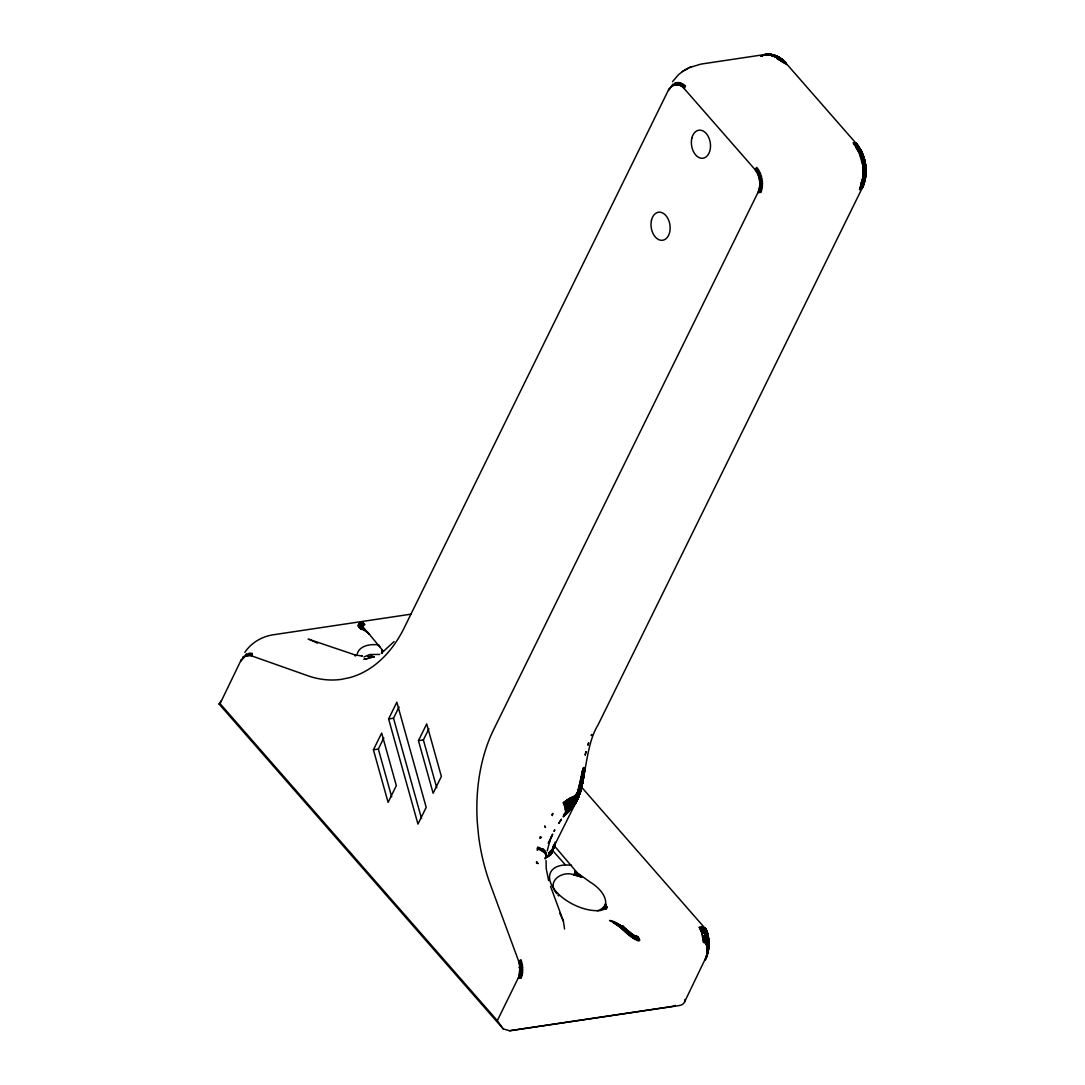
<?xml version="1.0" encoding="UTF-8"?>
<svg xmlns="http://www.w3.org/2000/svg" width="1085" height="1085" viewBox="0 0 1085 1085"><rect width="100%" height="100%" fill="white"/><g stroke="black" fill="none" stroke-linecap="round" stroke-linejoin="round"><path stroke-width="1.5" d="M612.564 921.545L623.482 927.214L633.111 936.111L638.794 937.928L636.407 936.518L638.129 940.193C624.892 926.387 644.042 950.379 637.804 936.545C627.32 934.036 621.013 922.087 609.553 920.473C618.626 923.769 627.618 935.975 634.183 938.227L616.307 923.701L614.042 922.86M703.541 927.526C705.657 930.482 711.597 937.087 704.084 937.169L704.531 941.468L707.637 942.133L707.596 946.717C709.943 942.838 708.437 936.545 706.199 932.354C705.331 938.145 711.814 945.483 707.542 951.613L708.776 940.709L707.257 932.137L705.413 928.76L707.135 931.73L708.776 940.709L703.378 942.472L701.981 933.534L699.283 927.336C704.043 925.803 708.03 930.211 706.091 934.85L703.934 936.477L707.61 944.045L706.85 949.524L707.84 951.396L705.114 960.157C709.034 952.494 709.427 942.892 704.735 935.623L706.742 931.622L705.209 928.502L580.706 786.164M707.542 951.613C709.237 943.909 710.322 932.069 702.646 927.309M571.008 809.274L577.111 799.903L580.421 791.901L584.557 768.044L582.143 785.187L578.373 797.651L574.494 804.704L563.4 816.679C590.023 793.243 581.37 752.244 598.133 724.726L862.385 187.678L860.988 183.229L862.819 180.069L864.067 173.925L863.443 165.123L865.545 164.92L864.731 178.944L860.961 189.102L859.537 189.522L863.023 176.841L862.806 165.381L858.832 151.669L853.163 142.8L856.119 143.41L860.717 149.947L865.491 164.92L865.179 178.55L860.961 189.102L865.545 175.919L865.098 162.275L858.791 147.167L857.353 145.092L854.749 144.766L853.678 142.745C862.928 155.508 870.848 174.129 861.354 188.885C869.845 174.78 864.786 156.498 856.377 143.681L785.893 63.093C780.969 57.369 773.429 53.396 765.739 54.399L701.086 64.083L689.355 67.555M863.674 167.293L864.596 179.378L860.527 189.292C864.487 180.178 866.291 168.623 863.796 159.495C858.778 159.454 861.626 146.529 856.119 143.41L858.289 146.489L857.394 149.662C864.867 159.915 868.231 173.763 863.172 185.847C858.967 195.11 866.44 178.781 865.301 172.176C867.01 169.83 861.273 168.5 864.555 167.321C869.6 167.85 861.164 175.336 863.633 168.202C864.04 161.014 863.863 149.852 856.445 147.641L856.594 143.993M704.151 927.756C708.939 935.365 710.2 945.577 707.04 954.081C709.807 948.453 709.034 940.37 704.735 935.623M546.04 860.527L546.23 868.692L548.657 880.654M583.608 769.848L582.821 781.322L580.421 791.928L577.017 799.767L571.388 808.827L569.964 798.167L577.125 795.088C587.799 775.083 575.932 805.382 572.419 807.552M638.156 936.965L634.06 936.097L632.379 934.578L633.545 938.335L633.409 935.27L633.979 935.812L626.642 929.587L625.842 932.313L622.22 927.716L616.402 923.172L616.131 924.311L622.125 928.028L635.01 939.135C635.457 936.531 632.175 933.317 632.989 937.576C631.199 936.124 620.444 921.924 618.152 925.736M555.072 842.177L553.621 848.077L548.562 853.176L552.55 849.989L554.693 844.835L551.533 853.664L546.759 857.421L552.156 851.576L553.648 846.381L552.387 851.82L553.228 846.246L552.794 849.541L552.699 847.507M699.283 927.336L705.752 930.523L705.331 941.753L704.572 936.07L702.605 936.341M861.748 154.138C867.824 155.942 859.74 177.696 865.925 172.935C865.762 172.013 864.487 171.905 863.755 171.606C865.613 176.909 863.199 183.894 860.052 189.427C869.153 175.255 866.942 155.209 855.468 143.003L859.93 154.246L861.748 154.138L862.806 165.381L865.545 164.934L861.856 152.212L859.062 147.343L856.228 146.909L854.18 142.732L859.835 151.575L862.005 158.776M857.014 144.929L860.893 156.918L863.511 156.905L864.067 159.509L864.514 168.039L863.023 176.841L864.419 176.529L865.03 169.694L859.808 149.269M861.409 156.85L864.514 168.039L862.643 179.595L864.419 179.106L865.301 173.505L864.501 159.644L861.856 152.212L858.832 151.669L855.075 142.867C857.259 147.153 865.396 154.341 862.412 158.546M865.545 173.369L865.328 169.789M865.857 173.085L864.691 162.248L862.331 162.519L862.209 159.617M704.504 942.892L704.531 941.468M706.145 945.089L705.535 933.724M707.637 942.133L707.393 949.389L708.41 940.383L706.254 934.673L706.335 931.662L708.057 935.975M708.139 942.322L708.464 946.174M708.722 945.889L708.505 942.526M575.009 803.687C580.529 794.342 583.852 780.318 584.734 768.288C582.943 781.77 581.641 796.729 571.781 807.077L565.624 811.987C572.527 810.644 573.233 803.185 571.456 797.407L575.525 798.099L577.111 799.903L575.104 803.809L578.386 797.543L576.325 795.508C580.19 787.032 588.178 741.557 579.824 788.28C577.288 797.272 574.033 806.413 565.597 811.349L565.366 814.916M705.792 934.199L705.969 933.086L706.579 934.321L707.596 933.425L703.948 933.276L701.303 927.2L706.66 931.052L707.04 936.369M865.301 173.505L864.691 162.248M706.403 933.9L706.972 931.323L704.965 928.299L707.135 931.73L708.383 938.308L707.596 946.717M708.098 944.343L706.81 951.965L707.352 954.068L706.037 958.109L707.895 952.562L708.315 946.757L706.864 945.496L706.945 940.139L704.463 940.03L706.267 943.448L708.858 945.279L707.447 953.606L708.274 949.321L706.633 947.219M707.895 949.063L708.315 946.757M864.826 174.332L865.735 175.553L864.419 179.106M564.539 929.031L563.4 921.179L550.529 886.337M704.68 928.068L707.596 933.425L706.66 931.052L699.635 927.77C709.183 925.722 708.125 938.728 706.294 944.411C709.292 944.94 710.241 939.61 706.945 940.139M861.287 156.769L862.928 154.775L859.062 147.343M582.631 771.842L582.672 770.73L582.13 785.092L579.607 794.423L581.316 788.551L579.607 794.315L577.369 792.932L575.118 795.888L575.525 798.099L573.856 802.493L565.19 808.664L573.463 803.375L578.088 796.933L581.343 788.564L584.856 768.519L584.218 773.144L582.631 771.842L580.272 791.955L578.739 796.526L575.036 801.734L575.823 802.534M707.298 953.389L707.474 945.917L704.314 938.593L707.352 938.281L707.637 944.004L707.976 935.785L704.572 936.07L704.396 941.902L703.107 939.651L704.097 939.04L708.532 938.227L708.641 940.844M621.881 928.692L620.294 927.377L620.511 925.329M708.274 949.321L706.81 955.912L707.84 951.396M860.364 149.54C865.41 152.782 859.795 170.616 865.83 167.551M704.396 941.902L705.359 930.916L701.046 930.387C708.234 929.397 707.474 939.271 707.013 944.208L706.254 934.673M575.036 801.734L579.526 788.212L582.984 772.032C583.581 788.578 576.976 805.545 563.508 815.554L570.981 808.556L567.753 809.315L565.597 811.349L569.679 809.532L568.513 799.008L569.964 798.167C572.595 799.442 579.797 797.868 573.911 796.336L574.616 801.408L570.167 809.695M584.178 769.428L582.889 781.498L578.712 796.81L551.736 850.911L553.513 847.914M622.383 926.481L634.142 938.634L634.06 936.097L623.997 927.566L623.427 930.089L626.221 931.527M383.453 651.339L368.113 632.786L364.452 629.978L361.156 629.219L358.281 626.086C357.507 622.302 367.991 627.578 362.933 623.007C358.715 622.153 358.335 624.851 362.946 625.394L359.216 623.563C367.869 625.462 364.316 621.827 358.877 624.295C366.893 625.136 363.502 621.8 359.026 624.119L360.342 624.485L358.389 624.417M859.537 189.522L862.629 182.171L863.782 169.463L864.365 179.052L862.399 185.589L863.592 173.722L862.155 181.941L863.484 184.83L861.978 188.342L864.27 182.619L865.03 169.694M864.528 176.57L861.992 184.653C862.629 174.21 866.318 178.171 862.222 185.128L863.321 175.784L865.396 177.859L863.999 183.528L861.409 184.816L863.633 179.391L865.193 167.877L864.419 159.59L862.589 154.341M574.847 803.51C578.319 801.598 574.955 800.716 575.348 798.641L568.513 799.008L563.101 802.778C568.689 799.631 576.162 803.971 578.468 796.132L581.872 784.903L582.686 770.309L581.56 774.554L584.245 773.469M705.413 935.962L706.159 941.59C707.257 936.979 708.424 927.241 700.815 929.804L701.981 930.265L701.358 931.35L703.012 933.385L702.09 934.077L704.097 939.04L703.066 939.203M864.148 183.243L864.365 179.052M552.74 850.315L552.943 847.439L552.496 851.508M706.606 938.647L704.897 930.849L703.039 927.39L705.806 929.275L707.379 933.982L706.945 932.788M597.265 910.763C602.568 910.03 607.288 904.7 605.213 899.289A28.346 15.231 26.2 0 0 590.172 882.091L577.369 872.95L553.526 844.876M865.83 167.605C866.983 160.756 858.384 155.847 860.717 149.947M864.135 167.307L864.786 176.394L860.541 187.244L862.955 186.145L864.243 182.945L862.385 179.703M864.419 176.529L865.545 172.325M865.098 176.258L865.735 172.488M865.355 176.095L865.871 172.637M708.274 948.71L708.478 944.655M708.546 948.358L708.736 944.967M708.668 947.978L708.858 945.279M615.48 922.765L622.288 927.417L629.124 935.297L629.842 932.53L635.43 939.352C633.803 934.524 638.916 936.382 638.523 940.22L618.504 924.217M707.515 941.278L707.42 933.303M584.557 768.044L582.862 781.566L579.241 793.949L573.151 806.087L572.093 807.294L567.591 807.308L565.339 809.356L565.529 810.698C570.601 807.226 575.552 803.551 572.69 796.851L575.267 797.421L576.325 795.508L563.454 803.537L575.267 797.421M358.281 626.086L362.688 629.286L360.234 624.648L358.565 624.919L362.77 626.75L366.839 632.067L360.234 624.648L362.77 624.729L359.569 623.36C369.456 622.966 357.331 625.842 364.452 629.978L361.102 627.347L359.691 624.282M584.11 769.36L582.089 785.215L579.607 785.106L584.896 768.98L581.913 785.269L578.942 793.759L576.257 797.231M707.352 954.068L706.362 957.458M552.713 850.64L551.533 853.664L553.499 847.751M862.507 187.298L865.057 177.099M553.228 846.246L552.902 849.026L553.648 846.381M864.989 173.627L865.22 167.375M637.804 936.545L638.916 940.234L634.332 936.084M573.382 806.277L572.622 805.165M582.008 780.78L579.458 794.518M864.731 178.944L865.003 172.027M864.989 178.754L865.382 174.739M865.179 178.55L865.559 174.956M865.315 178.333L865.735 175.363M707.935 951.206L708.559 947.178M708.207 950.758L708.681 947.571M863.077 162.981C868.122 161.638 860.419 153.473 858.506 151.276L859.564 148.089L856.865 144.739M382.123 653.319L382.557 650.308L381.676 653.238M584.693 769.387L581.777 785.282L578.78 793.664M861.544 151.886L863.701 157.515M569.679 809.532L569.082 811.458L563.522 814.957C566.153 811.105 577.166 804.405 565.339 809.356M578.753 796.675L577.125 795.088L582.686 770.309M581.926 781.431C579.783 784.319 582.102 774.975 583.12 770.214M579.064 795.671L582.238 780.902M538.73 848.999L537.414 848.456L538.947 847.643L540.14 848.226L539.95 849.569L541.252 848.823L541.076 850.152L542.269 849.447L542.107 850.762L544.005 850.721L543.856 852.023L544.711 851.359L544.575 852.661L545.294 852.023L545.172 853.312L546.135 853.325L546.365 855.902L544.575 852.661L538.73 848.999L538.947 847.643L537.658 847.073L537.183 850.247L540.14 848.226C544.209 849.704 548.956 854.79 545.104 858.886L546.501 855.238L545.592 858.33L545.321 857.57M584.829 769.184L582.414 781.81L577.925 795.644M705.765 936.735L706.091 934.85L705.304 934.904M865.572 170.603L864.555 162.56L860.459 154.843L861.924 152.429L855.821 143.179M571.51 865.179L565.434 864.935L552.699 850.586L553.214 847.738M577.559 795.373L580.909 785.255L583.947 769.93L582.428 778.23L578.495 789.473L580.895 790.233L583.31 772.222L581.343 788.564L577.559 795.373L575.199 796.661M706.145 931.147C705.074 928.326 697.967 925.329 701.981 930.265M381.54 653.075L382.164 649.807M364.221 629.341L358.755 626.927L358.525 625.448L359.8 624.716L362.715 626.004L358.972 623.78L363.529 624.946M584.178 773.632L582.414 781.81M632.419 936.789C629.354 936.124 625.448 927.743 620.389 926.142M862.155 181.941L861.707 184.179L864.175 176.299L864.555 167.321M863.904 165.069L863.999 176.652L862.114 182.266L863.891 181.737L864.826 176.828M863.891 181.737L865.233 177.357M864.202 181.548L865.355 177.614M864.664 181.087L865.396 177.859M581.994 876.992L574.575 875.107L575.443 870.862L573.897 874.985M707.732 953.105L708.369 949.823M362.187 625.408L360.491 624.96L358.728 626.113L362.173 629.205L360.03 626.357L361.156 625.245L362.715 626.004M577.206 796.132C575.986 801.951 567.93 801.598 564.607 806.508L574.575 800.73L566.736 800.12L567.401 812.923M553.784 846.992L552.767 850.355L554.354 845.595M547.206 850.925L549.634 841.648M240.951 661.185L241.304 659.666L220.065 703.636L219.048 704.002L503.209 1028.892L509.652 1030.75L678.871 1005.619A16.682 8.965 26.2 0 0 684.933 999.529M668.618 90.503L668.97 88.97L404.366 627.55A150.083 100.023 81.5 0 1 350.279 677.488L341.938 679.278A150.083 100.023 81.5 0 1 307.611 675.67L250.743 655.557L245.183 656.384L241.507 660.155L243.406 656.479L243.569 657.591L246.051 654.282L246.064 655.95L247.027 653.794L246.96 655.638L249.075 653.211L248.831 655.354L250.133 653.129L249.781 655.394L251.205 653.17L250.743 655.557L252.29 653.346L251.706 655.842M635.973 936.423L639.296 940.234L638.414 937.969L635.973 936.423L636.271 939.705L631.456 933.873L630.792 936.599L625.462 930.021L616.361 923.416M862.561 186.484L863.999 181.561M552.577 851.101L553.038 849.202L552.699 850.586M576.908 872.448L576.162 875.486L577.369 872.95L576.827 875.636L578.495 873.995L578.441 876.11L579.471 874.917L579.105 876.3L580.19 875.5L581.37 877.073M582.428 774.432L583.513 770.092M572.148 806.128L567.496 806.603L565.027 807.959L574.385 801.218L574.331 803.076M574.63 803.307L579.105 793.854L581.777 785.282L584.91 768.75L583.54 777.728L577.898 793.189M582.143 785.147L579.105 793.854M583.16 774.27L579.973 785.16M581.397 785.282L578.373 793.433M863.524 184.043L864.759 179.69M863.782 183.799L864.867 179.988M706.81 955.912L707.935 951.993M581.601 785.282L584.503 769.591L580.082 788.334L575.118 795.888M707.895 952.562L706.037 958.109M554.693 844.835L552.156 851.576L553.079 849.501M551.967 852.864L552.211 852.023M705.82 957.919L706.62 955.288M582.238 778.026L582.374 776.48M358.525 625.448L361.644 629.178L359.705 627.998L358.877 624.295M575.891 796.973L575.525 798.099L564.078 805.043L574.25 799.374M578.237 795.902L578.942 793.759M577.369 792.932L581.967 781.865L584.259 769.767L581.696 781.892L578.061 790.884L580.353 791.833L578.644 796.336M862.683 186.403L864.148 181.927M862.955 186.145L864.243 182.28M863.334 185.535L864.243 182.945M706.647 956.048L684.581 1001.916M549.919 855.522L552.509 850.667L550.488 854.98L551.79 851.766L550.732 854.722L551.573 853.353M578.468 796.132L580.855 790.205L579.933 791.616M705.874 929.33L707.135 933.222L706.376 931.242M549.471 842.191L551.248 837.362M862.561 186.905L863.47 184.45M553.621 848.077L554.272 846.734L553.214 849.08L554.991 844.591M862.602 160.851L864.27 159.536M577.762 799.008L576.583 797.475M580.19 791.738L580.855 790.233M551.546 836.671L550.787 838.339L552.685 834.094L548.196 843.262M548.834 854.6L547.925 856.879L547.098 856.567L550.936 852.796L548.373 855.74L548.983 856.255M553.906 845.676L554.435 844.361M579.349 794.044L580.285 791.792M705.752 930.523L706.186 933.141M863.443 185.196L862.209 188.03M503.209 1028.892L497.323 1020.632L518.698 977.056L520.027 967.834L518.562 960.944L490.42 884.668A150.083 100.023 81.5 0 1 478.539 835.45L477.332 822.755A150.083 100.023 81.5 0 1 493.648 729.622L757.913 192.588C761.317 185.06 759.961 175.58 754.726 169.219L684.228 88.631C680.607 83.369 672.035 83.436 669.201 89.445L672.903 84.128L672.985 85.634L674.87 83.043L674.816 84.901L675.914 82.691L675.765 84.725L676.986 82.501L676.742 84.671L678.071 82.433L677.718 84.752L679.169 82.514L678.695 84.942L680.268 82.745L679.671 85.267L681.366 83.111L680.648 85.715L682.451 83.599L681.583 86.271L683.509 84.237L682.506 86.949L684.54 84.996L683.387 87.736L685.53 85.878L684.228 88.631M863.389 184.043L862.507 186.05L864.08 178.74L863.755 171.606M624.892 931.513L625.842 928.95M705.114 960.157L706.566 956.78M856.201 148.184L857.909 148.672L861.802 153.202M551.994 849.352L550.8 851.752L552.984 849.012M582.021 774.5L580.936 778.379M636.61 937.779L636.678 939.854C633.342 936.463 637.085 936.206 637.085 939.976L635.24 937.277M554.476 845.974L554.923 845.052M373.416 749.803L381.662 733.053L396.337 785.621L388.091 802.371L373.416 749.803L378.339 749.07L383.832 737.909M388.606 718.948L396.839 702.212L426.188 807.348L417.956 824.085L388.606 718.948L393.516 718.216L399.009 707.054M418.457 740.662L426.703 723.926L441.378 776.494L433.132 793.23L418.457 740.662L423.381 739.929L428.873 728.767M219.048 704.002L221.109 700.869M578.386 797.543L575.375 802.018M705.196 930.374L704.802 933.195L701.9 927.214M635.932 937.562L635.851 939.542L633.626 936.124M703.243 930.794L703.636 930.198L700.273 928.733L705.589 929.316L707.569 933.765M566.533 813.764L568.364 812.068L568.784 809.084L567.184 799.821L574.29 800.106L575.348 798.641M575.715 802.357L577.803 798.899L575.62 802.249M244.803 652.424C251.123 642.862 261.743 636.556 273 634.82L411.215 614.137M672.524 81.673L678.478 74.675L683.821 70.606M865.545 175.919L865.898 170.074M573.26 802.059L566.397 802.235L563.78 804.283L566.641 802.981L573.273 802.778L574.385 801.218M706.132 930.564L705.576 928.963M362.878 623.672L360.668 622.966L363.76 623.495L361.291 624.512L362.756 625.814M361.753 624.092L359.081 623.672L363.068 624.567L360.152 624.065L363.583 629.083L367.272 632.012L362.783 627.7L359.162 626.181M571.388 808.827L572.853 806.982M363.353 624.445C357.304 622.166 366.621 623.075 361.97 625.055M551.302 850.667L548.562 853.176M702.293 930.849L702.849 930.211L700.557 929.262L705.345 929.519L707.339 932.503M864.392 159.929L862.372 154.246M563.4 816.679L567.509 812.367L563.481 816.137L565.475 814.374M362.404 626.004L361.278 626.804L363.244 629.449L360.03 626.357M394.072 641.547L381.405 653.251M707.054 932.259L706.294 930.347L706.715 931.038M362.132 625.584L360.451 626.493L362.688 629.286M362.987 627.415L359.596 626.262L369.592 634.332M754.726 169.219L756.964 167.456L755.513 170.196L757.859 168.568L756.259 171.281L758.686 169.775L756.937 172.434L759.459 171.064L757.561 173.654L760.151 172.434L758.117 174.943L760.761 173.885L758.591 176.285L761.304 175.377L758.985 177.669L761.751 176.936L759.31 179.079L762.104 178.523L759.541 180.517L762.375 180.124L759.703 181.954L762.552 181.751L759.771 183.406L762.633 183.365L759.758 184.83L762.606 184.979L759.649 186.24L762.497 186.552L759.459 187.624L762.28 188.098L759.202 188.953L761.982 189.59L758.849 190.228L761.589 191.028L758.415 191.435L761.114 192.384L757.913 192.588M761.86 56.244L763.067 55.335L760.721 56.162M761.29 56.176C769.658 51.28 782.027 56.596 786.435 64.571M565.624 812.611L569.584 810.617M703.636 936.192L702.687 936.843L704.097 939.04M363.977 656.995L369.741 654.513L379.696 654.431M580.394 791.941L583.54 777.728L582.659 776.629M682.262 71.596L691.104 66.728M684.866 69.942L688.202 68.111M574.236 804.989L572.229 804.731L565.448 810.034L570.859 808.108M605.606 903.574L606.108 905.378L604.603 906.016L606.406 906.056L606.312 908.633L600.276 910.546A35.018 18.811 26.2 0 1 554.598 889.7A35.018 18.811 26.2 0 1 565.434 864.948M583.174 778.026L581.357 778.352M518.562 960.944L521.248 959.94L519.01 962.273L521.736 961.418L519.376 963.629L522.156 962.938L519.674 965.013L522.482 964.497L519.891 966.423L522.726 966.07L520.027 967.834L522.875 967.657L520.068 969.231L522.929 969.231L520.04 970.627L522.902 970.79L519.932 971.997L522.78 972.336L519.742 973.34L522.563 973.842L519.471 974.642L522.251 975.293L519.118 975.876L521.871 976.676L518.698 977.056L521.397 978.005L518.21 978.182M766.037 54.942C773.89 51.917 779.478 60.245 785.635 62.822M617.772 925.464L612.388 922.006M764.925 54.725L774.175 55.213L783.194 62.157L779.369 57.641L772.669 54.806L763.826 54.765M603.816 907.101L606.678 906.707L604.087 906.802L606.406 906.056L605.199 904.822L605.796 904.361M602.84 908.077L606.759 907.114L603.179 907.806M604.806 905.69L606.108 905.378M369.619 656.601L372.386 656.425L367.788 656.574L374.366 657.062M765.739 54.399L764.369 54.711L766.824 54.372M769.821 54.481L767.909 54.589L773.686 55.023M604.087 906.802L606.488 906.273M371.287 657.741L363.868 659.327L367.055 658.663M601.687 908.932L606.718 907.901L602.08 908.688M362.933 623.007L359.84 624.133M765.481 54.806L767.366 54.453M573.463 803.375L566.858 803.727L564.349 805.775L567.048 804.46L573.45 804.324M633.613 937.928L639.336 939.013L636.773 938.294M509.652 1030.75L672.632 1006.365M701.981 933.534L703.012 933.385M769.645 54.44L773.185 54.887L780.21 58.047L784.306 61.425L785.011 63.5L783.519 62.699M766.281 54.358L768.221 54.25M772.208 56.081L770.838 54.955L777.511 56.529L782.339 59.621L784.97 63.011L780.156 59.472L776.982 58.712M707.352 938.281L708.424 938.213M768.438 54.792L771.747 54.63L777.959 56.718M572.229 804.731L567.224 805.178L564.824 807.24L567.374 805.897L572.568 805.64M774.744 57.207L774.025 56.217L778.393 56.962L780.305 60.028L783.492 62.157L781.987 61.56C781.525 56.501 774.717 55.769 770.838 54.955M573.273 802.778L573.856 802.493M359.705 627.998L361.237 628.161M864.881 162.235L865.342 164.974M767.678 54.304L771.747 54.63M773.632 55.783L771.788 55.647L775.124 55.525L783.682 62.143L779.369 57.641M362.078 622.898L361.291 622.831L362.675 623.346M774.175 55.213L771.327 55.267L776.941 56.406L784.157 62.184L779.817 57.817M778.772 57.261L774.405 56.691L779.139 57.6M361.481 655.923L362.39 656.005L358.145 655.462M362.024 624.58L360.654 624.39M771.611 54.847L776.521 56.094L778.786 59.878L783.289 61.153L786.11 63.405M356.965 655.245A35.018 18.811 26.2 0 1 377.824 644.788L378.841 644.897M363.394 623.549L359.989 623.17L362.092 623.929M778.474 58.685L782.909 60.299M574.575 875.107C562.749 869.777 545.552 881.332 556.741 893.592M362.146 623.468L359.772 623.265L361.386 623.753M634.115 936.409L635.118 936.816M370.31 656.452L371.056 656.601M774.025 56.217L780.915 58.671M580.543 788.429L578.888 788.063M780.4 60.624L786.272 63.757L781.987 59.363L775.477 56.162M355.27 654.987L308.126 639.038M707.976 935.785L708.383 938.308M359.352 625.597L360.139 625.814M572.243 804.039L573.056 804.27M615.127 923.674L616.226 924M622.668 929.397L623.59 929.682L620.335 926.387M634.183 938.227L639.567 939.583L637.79 937.969M772.669 54.806L776.521 56.094M705.44 943.163L706.267 943.448M309.334 639.418L317.403 643.134M784.97 62.415C781.878 59.919 778.881 58.468 775.612 55.66M361.074 623.943L359.379 623.455L364.913 624.553M703.934 936.477L704.979 936.938L705.453 941.617M780.305 60.028L778.65 59.268L783.126 60.706L785.893 63.093M623.726 929.303L634.616 937.847M618.464 924.528L626.669 929.994L633.667 937.155M782.638 59.946L776.195 57.044M633.572 935.812L628.161 930.93L627.171 933.548L626.045 931.92M366.486 631.334L365.13 630.358L368.113 632.786L362.349 626.913M620.444 925.912L634.21 937.454L631.28 934.171M777.511 56.529L782.665 62.211M706.037 930.252L706.742 931.622L705.86 929.465M857.394 149.662L863.552 157.691M776.534 56.339L784.577 62.279L783.329 60.679M367.015 632.08L369.008 633.721M366.296 631.267L363.895 629.015L364.519 629.666M705.521 928.882L704.423 927.919M639.77 940.18L638.007 938.498M367.327 632.541L368.344 633.396M862.778 158.315L859.049 149.147L854.641 142.772L857.598 149.215L861.639 153.5M377.824 644.788L379.858 646.579M781.607 59.146L784.55 61.764M784.726 62.143L779.735 58.454L776.494 57.559L784.875 62.564M363.448 628.256L362.783 627.7L365.469 630.575L361.658 626.479M860.798 150.191L856.933 145.607L859.618 148.754M363.841 629.68L360.912 626.113M618.396 924.895C622.736 928.163 626.56 928.95 631.05 935.812M858.289 146.489L856.933 145.159L858.316 146.882M626.669 929.777L629.842 933.195M859.564 149.133L856.892 146.082L861.938 152.66M363.706 628.622L363.122 627.971L364.397 629.666M856.757 144.346L858.072 145.824M784.021 61.126L785.323 62.591M577.111 873.357L580.448 877.182M604.942 905.188L607.166 907.738M622.763 925.559L635.01 939.556M542.975 848.592L545.212 851.142M557.961 895.179L558.653 895.979M220.065 703.636L497.323 1020.632M706.294 930.13L704.219 928.367L699.974 928.231L704.545 930.252L704.802 933.195L703.636 930.198M862.928 154.965L856.797 146.583L863.09 158.098M360.871 626.642L365.903 630.9L362.417 627.442M636.054 938.064L637.722 940.125L637.126 937.888M857.353 145.092L859.564 148.089M857.679 149.16L861.68 156.471M858.791 147.167L860.812 150.774M858.466 147.018L860.731 151.1M860.608 151.452L856.648 147.112L862.019 156.186M559.792 913.285L563.4 921.179M860.107 149.391L861.897 152.917M707.501 936.219L706.362 930.998M706.132 929.818L706.511 930.686M861.3 151.764L862.738 155.399M861.015 151.669L863.348 157.895M860.663 151.602L862.561 155.643M361.671 627.008L361.97 627.7M705.915 931.052L706.715 933.154M565.855 800.716L566.139 801.476M863.294 156.837L864.243 160.065M863.023 156.796L864.026 160.2M862.317 156.782L863.416 160.512M861.883 156.81L863.036 160.675M706.959 931.69L707.637 933.575M423.381 739.929L436.726 787.724M393.516 718.216L421.522 818.497M378.339 749.07L391.685 796.851M864.311 165.029L865.016 170.806M864.501 159.644L865.071 162.357M864.067 159.509L864.786 162.479M863.796 159.495L864.555 162.56M863.484 159.495L864.881 167.958M863.104 159.522L863.931 162.75M862.683 159.563L863.524 162.858M864.419 162.262L864.894 165.056M863.741 162.33L864.216 165.178M863.321 162.384L863.796 165.232M862.846 162.438L863.321 165.313M707.691 935.772L708.383 940.98M707.298 935.785L707.732 938.444M706.864 945.496L707.108 952.684L708.044 948.805L707.61 944.045M579.105 787.154L579.214 788.13M865.382 164.92L865.64 167.741M864.962 164.961L865.193 167.877M863.443 165.123L863.769 171.077M707.827 938.24L708.003 941.129M703.812 930.781L703.948 933.276M865.464 167.402L865.762 170.494M708.654 940.478L708.763 943.367M708.044 940.288L708.125 943.801M708.776 940.587L708.885 943.163M675.223 1005.293A10.009 5.371 26.2 0 1 673.256 1006.243M520.759 969.339A35.018 18.811 26.2 0 1 518.942 967.386M583.92 769.211L581.316 788.551L583.838 769.143M549.241 842.285L548.888 843.167L549.241 842.285M552.767 813.547L552.414 815.581L551.763 814.835L552.767 813.547M561.298 819.365L558.883 823.149L561.298 819.365M545.85 853.081L545.674 853.881L546.352 852.579L545.85 853.081M585.954 751.756L585.222 754.916L585.954 751.756M588.585 742.94L587.989 744.961L588.585 742.94M540.384 836.711L539.882 838.407L541.483 837.376L540.384 836.711M554.679 830.039L554.137 831.259L554.679 830.039M591.705 734.531L591.352 735.494L591.705 734.531M544.819 826.173L545.443 827.435L544.819 826.173M373.715 656.723L371.694 656.506L373.715 656.723M356.083 655.435L355.039 655.652L356.083 655.435M606.312 908.633L600.832 909.461L606.203 908.728M538.065 863.497L536.56 863.185L536.533 861.653L538.065 863.497M691.85 138.161A14.173 9.453 81.5 0 0 702.849 158.247A14.173 9.453 81.5 0 0 708.098 136.208A14.173 9.453 81.5 0 0 691.85 138.161M651.488 220.187A14.173 9.453 81.5 0 0 662.487 240.287A14.173 9.453 81.5 0 0 667.736 218.234A14.173 9.453 81.5 0 0 651.488 220.187"/></g></svg>
